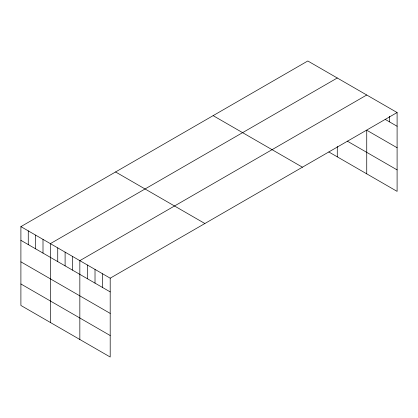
<?xml version="1.0" encoding="UTF-8"?>
<svg xmlns="http://www.w3.org/2000/svg" width="418" height="418" viewBox="0 0 418 418"><rect width="100%" height="100%" fill="white"/><g stroke="black" fill="none" stroke-linecap="round" stroke-linejoin="round"><path stroke-width="0.63" d="M20.9 226.624L110.195 278.179L110.195 357.019L20.9 305.464L20.9 226.624L307.805 60.981L397.1 112.536L397.1 191.376L328.851 151.974M337.274 77.994L50.369 243.637L50.369 322.477M366.738 95.006L79.838 260.649L79.838 339.494M110.195 278.179L397.1 112.536M385.171 119.37L397.1 126.257M397.1 147.747L366.738 130.217L366.738 173.851M347.269 141.117L397.1 169.886M213.128 115.64L302.423 167.195M115.577 171.96L204.872 223.515M20.9 240.345L110.195 291.895M20.9 261.835L110.195 313.39M20.9 283.974L110.195 335.529M389.508 116.261L389.508 121.873M337.274 146.415L337.274 156.839M102.609 273.795L102.609 287.516M95.017 269.411L95.017 283.132M87.425 265.028L87.425 278.749M72.471 256.396L72.471 270.117M65.103 252.143L65.103 265.864M57.736 247.89L57.736 261.611M43.002 239.383L43.002 253.104M35.634 235.13L35.634 248.851M28.267 230.877L28.267 244.598"/></g></svg>
